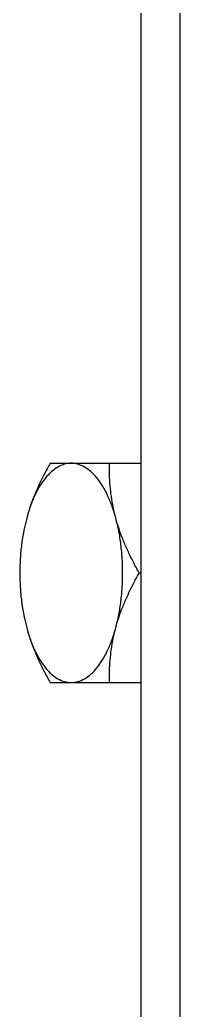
# Model space of a CAD drawing. Extents: x 552102 to 973302, y -80747 to 40012826.
# Drawn here: x 602421.7 to 602492.5, y 211956.4 to 212393.6 of the extents above; entities that cross this region are included whole.
import ezdxf

# ---------------------------------------------------------------- set-up
doc = ezdxf.new("R2010")
doc.units = 0
doc.header["$LTSCALE"] = 1000
doc.header["$MEASUREMENT"] = 0
doc.layers.add('02___PRT_ALL_AXES', color=7, linetype='Continuous')

msp = doc.modelspace()

# ---------------------------------------------------------------- linework, layer by layer
at = {"color": 2, "linetype": 'Continuous'}
for p, q in [((602475.24, 211803.84), (602475.24, 213739.2)), ((602492.52, 211803.84), (602492.52, 213739.2))]:
    msp.add_line(p, q, dxfattribs=at)
at = {"layer": '02___PRT_ALL_AXES', "color": 6, "linetype": 'Continuous'}
for p, q in [((602435.09, 212197.83), (602475.24, 212197.83)), ((602424.72, 212173.63), (602423.47, 212168.3)), ((602474.43, 212149.44), (602475.24, 212149.44)), ((602423.47, 212130.59), (602424.72, 212125.25)), ((602435.09, 212101.06), (602475.24, 212101.06))]:
    msp.add_line(p, q, dxfattribs=at)
for points, start_tangent, end_tangent in [([(602435.09, 212197.83), (602432.36, 212192.78), (602429.98, 212187.92), (602427.92, 212183.14), (602426.16, 212178.38), (602424.72, 212173.63)], (-0.492155, -0.870508), (-0.26161, -0.965174)), ([(602444.39, 212197.83), (602441.43, 212197.41), (602438.51, 212196.18), (602435.7, 212194.14), (602433.03, 212191.34), (602430.56, 212187.83), (602428.33, 212183.66), (602426.37, 212178.9), (602424.72, 212173.63)], (-1, -0.000003), (-0.26161, -0.965174)), ([(602464.06, 212173.63), (602462.41, 212178.9), (602460.45, 212183.66), (602458.22, 212187.83), (602455.75, 212191.34), (602453.08, 212194.14), (602450.27, 212196.18), (602447.35, 212197.41), (602444.39, 212197.83)], (-0.26161, 0.965174), (-1, 0)), ([(602464.06, 212173.63), (602462.93, 212178.38), (602462.11, 212183.13), (602461.58, 212187.91), (602461.32, 212192.78), (602461.32, 212197.83)], (-0.261609, 0.965174), (0.02326, 0.999729)), ([(602474.43, 212149.44), (602471.7, 212154.49), (602469.33, 212159.35), (602467.26, 212164.13), (602465.51, 212168.89), (602464.06, 212173.63)], (-0.492155, 0.870508), (-0.26161, 0.965174)), ([(602464.06, 212125.25), (602465.38, 212130.93), (602466.33, 212136.92), (602466.91, 212143.13), (602467.1, 212149.44), (602466.91, 212155.76), (602466.33, 212161.97), (602465.38, 212167.96), (602464.06, 212173.63)], (0.261609, 0.965174), (-0.26161, 0.965174)), ([(602423.47, 212168.3), (602423.4, 212167.96), (602422.45, 212161.97), (602421.87, 212155.76), (602421.68, 212149.44), (602421.87, 212143.13), (602422.45, 212136.92), (602423.4, 212130.93), (602423.47, 212130.59)], (-0.194812, -0.980841), (0.194811, -0.980841)), ([(602464.06, 212125.25), (602465.51, 212130), (602467.26, 212134.75), (602469.33, 212139.53), (602471.7, 212144.4), (602474.43, 212149.44)], (0.261611, 0.965173), (0.492155, 0.870508)), ([(602424.72, 212125.25), (602426.16, 212120.5), (602427.92, 212115.75), (602429.98, 212110.97), (602432.36, 212106.1), (602435.09, 212101.06)], (0.26161, -0.965174), (0.492155, -0.870508)), ([(602424.72, 212125.25), (602426.37, 212119.99), (602428.33, 212115.23), (602430.56, 212111.06), (602433.03, 212107.54), (602435.7, 212104.74), (602438.51, 212102.71), (602441.43, 212101.47), (602444.39, 212101.06)], (0.26161, -0.965174), (1, 0)), ([(602444.39, 212101.06), (602447.35, 212101.47), (602450.27, 212102.71), (602453.08, 212104.74), (602455.75, 212107.54), (602458.22, 212111.06), (602460.45, 212115.23), (602462.41, 212119.99), (602464.06, 212125.25)], (1, 0.000003), (0.26161, 0.965174)), ([(602461.32, 212101.06), (602461.32, 212106.1), (602461.58, 212110.97), (602462.11, 212115.75), (602462.93, 212120.5), (602464.06, 212125.25)], (-0.02326, 0.999729), (0.26161, 0.965174))]:
    msp.add_spline(points, degree=3, dxfattribs=dict(at, start_tangent=start_tangent, end_tangent=end_tangent))

doc.saveas('drawing.dxf')
